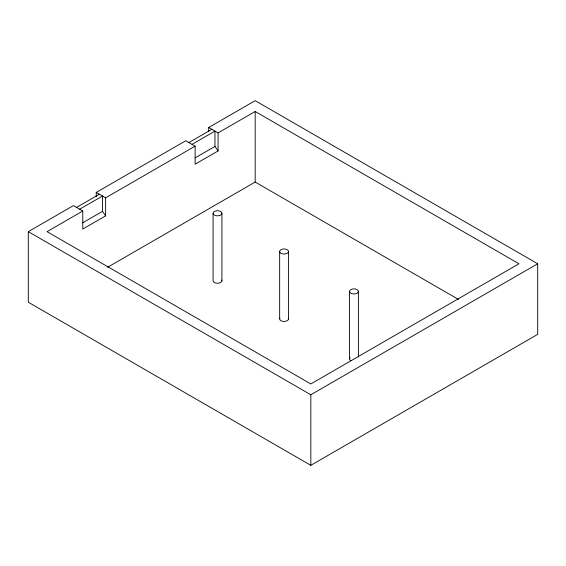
<?xml version="1.0" encoding="UTF-8"?>
<svg xmlns="http://www.w3.org/2000/svg" width="566" height="566" viewBox="0 0 566 566"><rect width="100%" height="100%" fill="white"/><g stroke="black" fill="none" stroke-linecap="round" stroke-linejoin="round"><path stroke-width="0.85" d="M208.705 131.751L208.705 127.499L255.174 100.67L537.7 263.777L537.7 334.343L310.826 465.33L28.3 302.223L28.3 231.657L73.403 205.614L82.778 211.026L82.778 229.06L105.616 215.872L105.616 197.838L195.136 146.148L195.136 164.19L218.08 150.945L218.08 132.904L255.174 111.488L518.958 263.777L310.826 383.946L47.042 231.657L82.778 211.026M96.248 196.685L96.248 192.426L185.768 140.743L195.136 146.148M76.523 207.418L99.368 194.23M188.888 142.547L211.833 129.296M79.65 209.222L102.496 196.034L102.496 211.366L105.616 215.872M192.015 144.351L214.96 131.1L214.96 146.431L218.08 150.945M82.693 222.792L102.496 211.366M195.072 157.914L214.96 146.431M107.498 267.322L255.174 182.054L458.552 299.478M28.3 231.657L310.826 394.764L537.7 263.777M208.705 127.499L218.08 132.904M96.248 192.426L105.616 197.838M358.391 291.398A4.415 2.554 0 0 1 351.762 293.605A4.415 2.554 0 0 1 351.762 289.191A4.415 2.554 0 0 1 358.391 291.398L358.391 357.054M349.555 291.398L349.555 358.809M310.826 394.764L310.826 465.33M288.49 251.587A4.415 2.554 0 0 1 281.726 253.653A4.415 2.554 0 0 1 282.01 249.238A4.415 2.554 0 0 1 288.49 251.587L288.49 318.998M279.661 251.396L279.661 318.807M255.174 111.488L255.174 182.054M221.914 213.276A4.415 2.554 0 0 1 215.285 215.49A4.415 2.554 0 0 1 215.285 211.068A4.415 2.554 0 0 1 221.914 213.276L221.914 280.686M213.078 213.276L213.078 280.686A4.415 2.554 0 0 0 218.073 283.219A4.415 2.554 0 0 0 221.759 280.029M350.849 360.613A4.415 2.554 0 0 1 350.149 357.535M288.377 318.333A4.415 2.554 0 0 1 283.913 321.453A4.415 2.554 0 0 1 279.852 318.156"/></g></svg>
